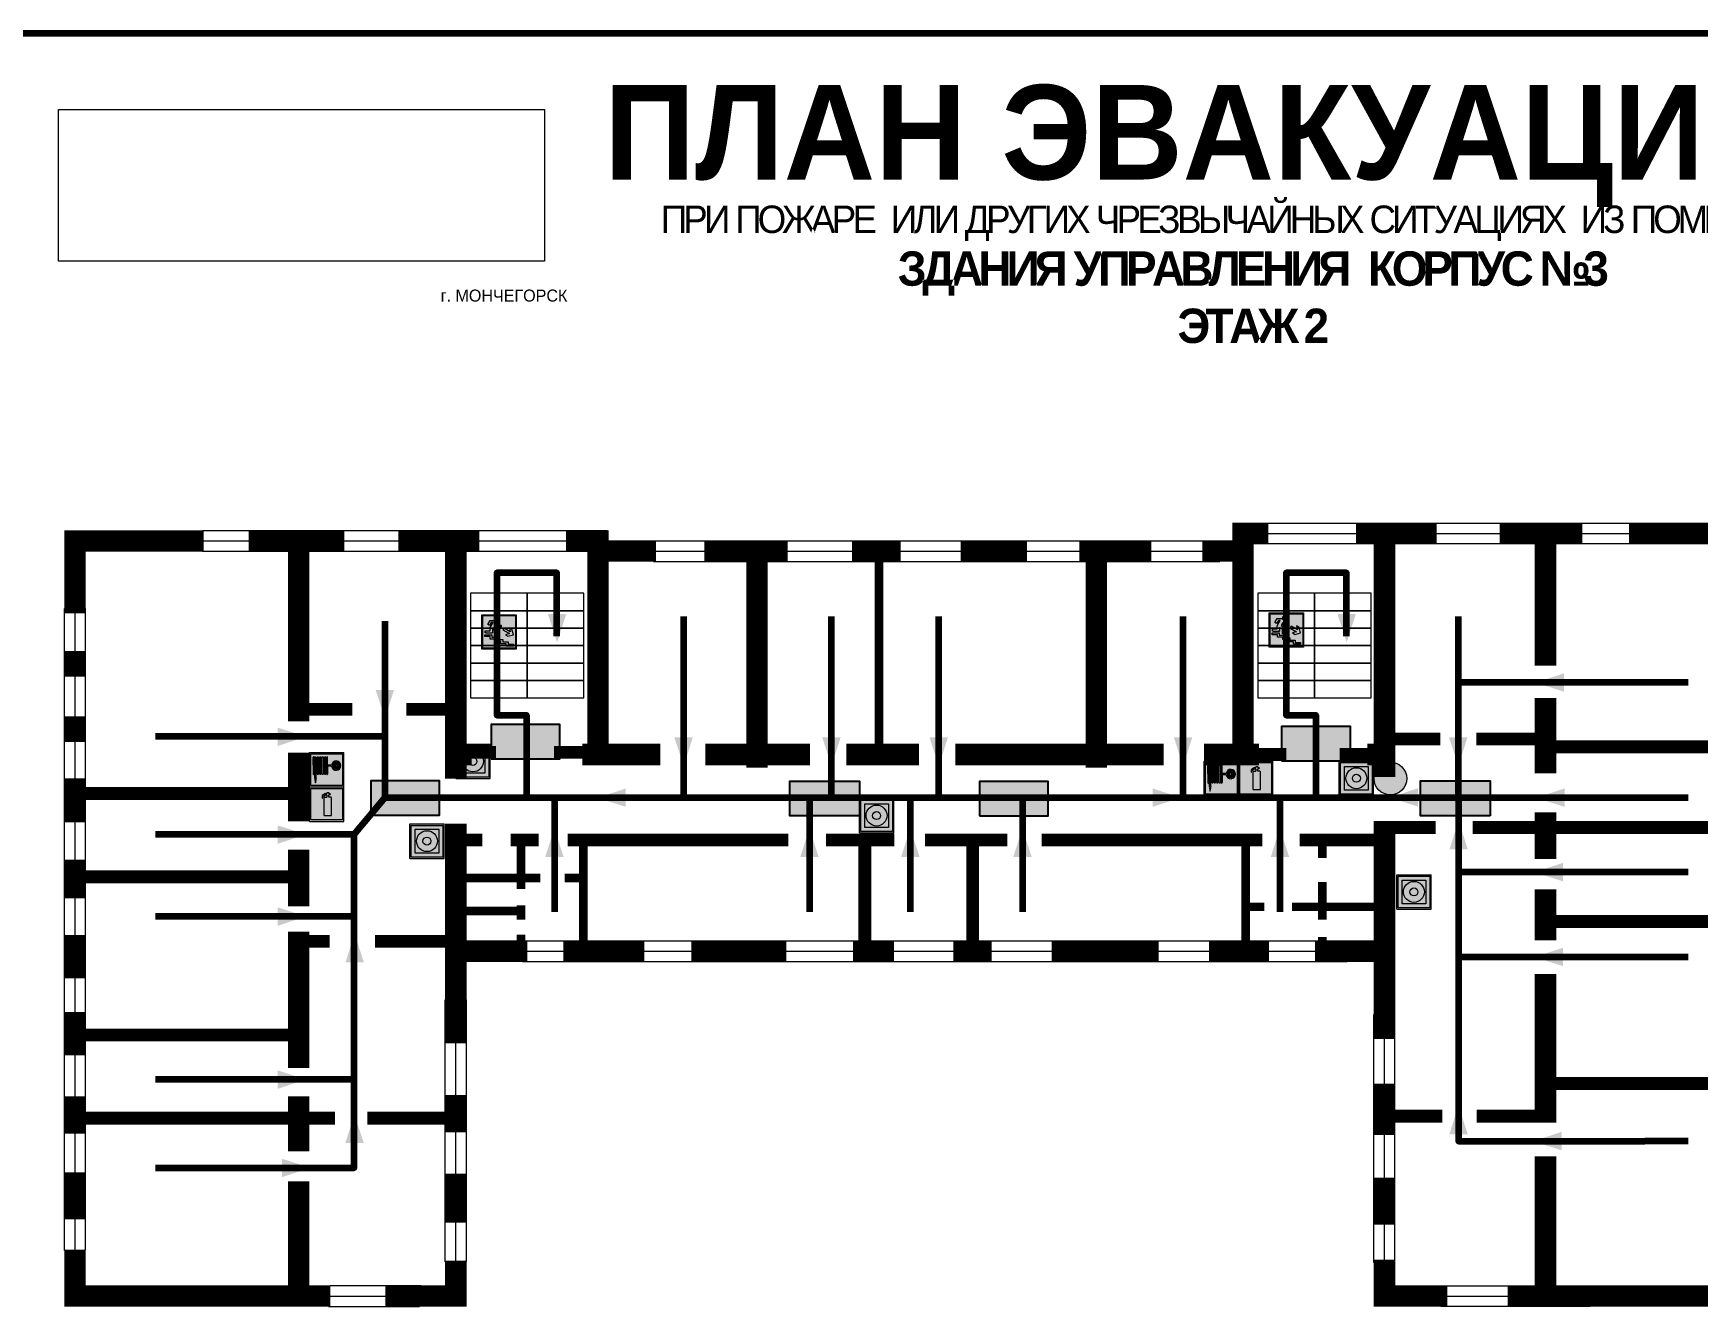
# Model space of a CAD drawing. Header units: millimetres. Extents: x 13810 to 67229, y 12374 to 21950.
# Drawn here: x 17912.3 to 18299.7, y 19186.2 to 19483.6 of the extents above; entities that cross this region are included whole.
import ezdxf

# ---------------------------------------------------------------- set-up
doc = ezdxf.new("R2010")
doc.units = ezdxf.units.MM
doc.layers.add('План_Штампы', color=7, linetype='Continuous')
doc.styles.add('обычный', font='arial.ttf')
picture_1 = doc.add_image_def('image1.jpg', size_in_pixel=(337, 105))

# ---------------------------------------------------------------- blocks, each defined once
blk = doc.blocks.new('A$C7B4425F7')
at = {"true_color": 0xffffff}
blk.add_hatch(color=7, dxfattribs=at).paths.add_polyline_path([(0, 0), (-16, 0), (-16, -8), (0, -8)])
h = blk.add_hatch(color=126)
h.paths.add_polyline_path([(-0.2, -0.2), (-15.8, -0.2), (-15.8, -7.8), (-0.2, -7.8)])
h.paths.add_polyline_path([(-11.76, -2.03), (-11.76, -3.66), (-11.17, -3.66, -0.568275), (-11.17, -6.18), (-12.58, -6.18), (-12.58, -2.03)], flags=16)
h.paths.add_polyline_path([(-13.33, -4.12, -0.495768), (-13.59, -6.18), (-15.03, -6.18), (-15.03, -2.03), (-13.59, -2.03, -0.487973)], flags=16)
h.paths.add_polyline_path([(-10.25, -2.03), (-9.48, -2.03), (-9.48, -6.18), (-10.25, -6.18)], flags=16)
h.paths.add_polyline_path([(-13.84, -3.69), (-14.24, -3.69), (-14.24, -3.03), (-13.9, -3.03, -0.692621)], flags=0)
h.paths.add_polyline_path([(-9.15, -2.03), (-8.4, -2.03), (-8.04, -3.07), (-7.68, -2.03), (-6.93, -2.03), (-7.64, -4.1), (-6.93, -6.18), (-7.68, -6.18), (-8.04, -5.14), (-8.4, -6.18), (-9.15, -6.18), (-8.44, -4.1)], flags=16)
h.paths.add_polyline_path([(-11.76, -4.46), (-11.42, -4.46, -0.692621), (-11.36, -5.12), (-11.76, -5.12)], flags=0)
h.paths.add_polyline_path([(-13.9, -5.2), (-14.24, -5.2), (-14.24, -4.55), (-13.84, -4.55, -0.708038)], flags=0)
edge = h.paths.add_edge_path(flags=16)
edge.add_ellipse((-5.51, -4.08), major_axis=(0, 2.05), ratio=0.586184, start_angle=0, end_angle=360)
edge = h.paths.add_edge_path(flags=0)
edge.add_ellipse((-5.51, -4.08), major_axis=(0, 1.14), ratio=0.454828, start_angle=0, end_angle=360)
h.paths.add_polyline_path([(-4.13, -4.96, 0.377264), (-3.48, -4.52, 0.0555), (-3.16, -2.03), (-1.66, -2.03), (-1.66, -4.96), (-0.96, -4.96), (-0.96, -7.01), (-1.75, -7.01), (-1.75, -6.18), (-3.3, -6.18), (-3.3, -7.02), (-4.13, -7.02)], flags=16)
h.paths.add_polyline_path([(-2.73, -2.91), (-2.28, -2.91), (-2.28, -4.96), (-3.05, -4.96, 0.079136)], flags=0)
at = {"color": 126}
blk.add_lwpolyline([(-16, -8), (0, -8), (0, 0), (-16, 0)], close=True, dxfattribs=at)
blk = doc.blocks.new('вниз')
at = {"lineweight": 0, "true_color": 0xffffff}
h = blk.add_hatch(color=7, dxfattribs=at)
h.dxf.hatch_style = 1
h.paths.add_polyline_path([(40994.51, -4472.22), (40986.51, -4472.22), (40986.51, -4480.22), (40994.51, -4480.22)])
h.paths.add_polyline_path([(40994.31, -4472.42), (40994.31, -4480.01), (40986.71, -4480.01), (40986.71, -4472.42)], flags=16)
h.paths.add_polyline_path([(40988.43, -4473.53), (40989.43, -4473.53), (40990.19, -4473.96), (40990.19, -4474.6), (40991, -4474.6), (40991, -4475.06), (40989.73, -4475.06), (40989.73, -4474.46), (40989.3, -4475.18), (40990.17, -4475.7), (40990.17, -4477.11), (40989.63, -4477.11), (40989.63, -4476.01), (40988.94, -4475.59), (40988.94, -4476.46), (40988.94, -4476.46), (40987.47, -4476.46), (40987.26, -4476.46), (40987.26, -4475.92), (40988.4, -4475.92), (40988.4, -4475.2), (40989.1, -4473.99), (40988.66, -4473.99), (40988.24, -4474.7), (40987.86, -4474.47), (40988.41, -4473.56)], flags=0)
h.paths.add_polyline_path([(40990.55, -4473.29, -1), (40989.69, -4473.29, -1)], flags=0)
h.paths.add_polyline_path([(40988.85, -4476.89), (40988.85, -4477.43), (40990.1, -4477.43), (40990.1, -4477.99), (40991.34, -4477.99), (40991.34, -4478.54), (40992.59, -4478.54), (40992.59, -4479.09), (40993.83, -4479.09), (40993.83, -4479.52), (40992.17, -4479.52), (40992.17, -4478.97), (40990.91, -4478.97), (40990.91, -4478.41), (40989.68, -4478.41), (40989.68, -4477.86), (40988.43, -4477.86), (40988.43, -4477.31), (40987.6, -4477.31), (40987.18, -4477.31), (40987.18, -4476.89)], flags=0)
h.paths.add_polyline_path([(40991.61, -4475.33), (40993.12, -4476.2), (40992.9, -4475.27), (40993.48, -4475.6), (40993.83, -4476.88), (40992.56, -4477.22), (40991.97, -4476.88), (40992.9, -4476.61), (40991.38, -4475.74), (40991.58, -4475.39)], flags=0)
h.paths.add_polyline_path([(40990.19, -4473.96), (40989.43, -4473.53), (40988.43, -4473.53), (40988.41, -4473.56), (40987.86, -4474.47), (40988.24, -4474.7), (40988.66, -4473.99), (40989.1, -4473.99), (40988.4, -4475.2), (40988.4, -4475.92), (40987.26, -4475.92), (40987.26, -4476.46), (40987.47, -4476.46), (40988.94, -4476.46), (40988.94, -4476.27), (40988.94, -4475.59), (40989.63, -4476.01), (40989.63, -4477.11), (40990.17, -4477.11), (40990.17, -4475.7), (40989.3, -4475.18), (40989.73, -4474.46), (40989.73, -4475.06), (40991, -4475.06), (40991, -4474.6), (40990.19, -4474.6)], flags=0)
h.paths.add_polyline_path([(40990.55, -4473.29, 1), (40989.69, -4473.29, 1)], flags=0)
h.paths.add_polyline_path([(40991.61, -4475.33), (40991.58, -4475.39), (40991.38, -4475.74), (40992.9, -4476.61), (40991.97, -4476.88), (40992.56, -4477.22), (40993.83, -4476.88), (40993.48, -4475.6), (40992.9, -4475.27), (40993.12, -4476.2)], flags=0)
h.paths.add_polyline_path([(40990.1, -4477.43), (40988.85, -4477.43), (40988.85, -4476.89), (40987.18, -4476.89), (40987.18, -4477.31), (40987.6, -4477.31), (40988.43, -4477.31), (40988.43, -4477.86), (40989.68, -4477.86), (40989.68, -4478.41), (40990.91, -4478.41), (40990.91, -4478.97), (40992.17, -4478.97), (40992.17, -4479.52), (40993.83, -4479.52), (40993.83, -4479.09), (40992.59, -4479.09), (40992.59, -4478.54), (40991.34, -4478.54), (40991.34, -4477.99), (40990.1, -4477.99)], flags=0)
at = {"lineweight": 0}
h = blk.add_hatch(color=126, dxfattribs=at)
h.dxf.hatch_style = 1
h.paths.add_polyline_path([(40994.31, -4472.42), (40986.71, -4472.42), (40986.71, -4480.01), (40994.31, -4480.01)])
h.paths.add_polyline_path([(40988.43, -4473.53), (40989.43, -4473.53), (40990.19, -4473.96), (40990.19, -4474.6), (40991, -4474.6), (40991, -4475.06), (40989.73, -4475.06), (40989.73, -4474.46), (40989.3, -4475.18), (40990.17, -4475.7), (40990.17, -4477.11), (40989.63, -4477.11), (40989.63, -4476.01), (40988.94, -4475.59), (40988.94, -4476.46), (40988.94, -4476.46), (40987.47, -4476.46), (40987.26, -4476.46), (40987.26, -4475.92), (40988.4, -4475.92), (40988.4, -4475.2), (40989.1, -4473.99), (40988.66, -4473.99), (40988.24, -4474.7), (40987.86, -4474.47), (40988.41, -4473.56)], flags=16)
h.paths.add_polyline_path([(40990.55, -4473.29, -1), (40989.69, -4473.29, -1)], flags=16)
h.paths.add_polyline_path([(40988.85, -4476.89), (40988.85, -4477.43), (40990.1, -4477.43), (40990.1, -4477.99), (40991.34, -4477.99), (40991.34, -4478.54), (40992.59, -4478.54), (40992.59, -4479.09), (40993.83, -4479.09), (40993.83, -4479.52), (40992.17, -4479.52), (40992.17, -4478.97), (40990.91, -4478.97), (40990.91, -4478.41), (40989.68, -4478.41), (40989.68, -4477.86), (40988.43, -4477.86), (40988.43, -4477.31), (40987.6, -4477.31), (40987.18, -4477.31), (40987.18, -4476.89)], flags=16)
h.paths.add_polyline_path([(40991.61, -4475.33), (40993.12, -4476.2), (40992.9, -4475.27), (40993.48, -4475.6), (40993.83, -4476.88), (40992.56, -4477.22), (40991.97, -4476.88), (40992.9, -4476.61), (40991.38, -4475.74), (40991.58, -4475.39)], flags=16)
at = {"lineweight": 0, "true_color": 0xffffff}
h = blk.add_hatch(color=7, dxfattribs=at)
h.dxf.hatch_style = 1
h.paths.add_polyline_path([(40989.73, -4474.46), (40989.73, -4475.06), (40991, -4475.06), (40991, -4474.6), (40990.19, -4474.6), (40990.19, -4473.96), (40989.43, -4473.53), (40988.43, -4473.53), (40988.41, -4473.56), (40987.86, -4474.47), (40988.24, -4474.7), (40988.66, -4473.99), (40989.1, -4473.99), (40988.4, -4475.2), (40988.4, -4475.92), (40987.26, -4475.92), (40987.26, -4476.46), (40987.47, -4476.46), (40988.94, -4476.46), (40988.94, -4475.59), (40989.63, -4476.01), (40989.63, -4477.11), (40990.17, -4477.11), (40990.17, -4475.7), (40989.3, -4475.18)])
h.paths.add_polyline_path([(40989.69, -4473.29, 1), (40990.55, -4473.29, 1)])
h.paths.add_polyline_path([(40991.61, -4475.33), (40991.58, -4475.39), (40991.38, -4475.74), (40992.9, -4476.61), (40991.97, -4476.88), (40992.56, -4477.22), (40993.83, -4476.88), (40993.48, -4475.6), (40992.9, -4475.27), (40993.12, -4476.2)])
h.paths.add_polyline_path([(40990.1, -4477.43), (40988.85, -4477.43), (40988.85, -4476.89), (40987.18, -4476.89), (40987.18, -4477.31), (40987.6, -4477.31), (40988.43, -4477.31), (40988.43, -4477.86), (40989.68, -4477.86), (40989.68, -4478.41), (40990.91, -4478.41), (40990.91, -4478.97), (40992.17, -4478.97), (40992.17, -4479.52), (40993.83, -4479.52), (40993.83, -4479.09), (40992.59, -4479.09), (40992.59, -4478.54), (40991.34, -4478.54), (40991.34, -4477.99), (40990.1, -4477.99)])
at = {"color": 126, "lineweight": 0}
for points in [[(40986.51, -4472.22), (40994.51, -4472.22), (40994.51, -4480.22), (40986.51, -4480.22)], [(40986.71, -4472.42), (40994.31, -4472.42), (40994.31, -4480.01), (40986.71, -4480.01)]]:
    blk.add_lwpolyline(points, close=True, dxfattribs=at)
for points in [[(40987.47, -4476.46), (40987.26, -4476.46), (40987.26, -4475.92), (40988.4, -4475.92), (40988.4, -4475.2), (40989.1, -4473.99), (40988.66, -4473.99), (40988.24, -4474.7), (40987.86, -4474.47), (40988.41, -4473.56), (40988.43, -4473.53), (40989.43, -4473.53), (40990.19, -4473.96), (40990.19, -4474.6), (40991, -4474.6), (40991, -4475.06), (40989.73, -4475.06), (40989.73, -4474.46), (40989.3, -4475.18), (40990.17, -4475.7), (40990.17, -4477.11), (40989.63, -4477.11), (40989.63, -4476.01), (40988.94, -4475.59), (40988.94, -4476.46)], [(40987.6, -4477.31), (40987.18, -4477.31), (40987.18, -4476.89), (40988.85, -4476.89), (40988.85, -4477.43), (40990.1, -4477.43), (40990.1, -4477.99), (40991.34, -4477.99), (40991.34, -4478.54), (40992.59, -4478.54), (40992.59, -4479.09), (40993.83, -4479.09), (40993.83, -4479.52), (40992.17, -4479.52), (40992.17, -4478.97), (40990.91, -4478.97), (40990.91, -4478.41), (40989.68, -4478.41), (40989.68, -4477.86), (40988.43, -4477.86), (40988.43, -4477.31), (40987.6, -4477.31)], [(40987.47, -4476.46), (40988.94, -4476.46), (40988.94, -4476.27)], [(40991.58, -4475.39), (40991.38, -4475.74), (40992.9, -4476.61), (40991.97, -4476.88), (40992.56, -4477.22), (40993.83, -4476.88), (40993.48, -4475.6), (40992.9, -4475.27), (40993.12, -4476.2), (40991.61, -4475.33), (40991.58, -4475.39)]]:
    blk.add_lwpolyline(points, dxfattribs=at)
blk.add_circle((40990.12, -4473.29), 0.432, dxfattribs=at)
blk = doc.blocks.new('A$C32E8229D')
at = {"true_color": 0xffffff}
blk.add_hatch(color=7, dxfattribs=at).paths.add_polyline_path([(0, 0), (0, -8), (16, -8), (16, 0)])
h = blk.add_hatch(color=126)
h.paths.add_polyline_path([(0.2, -0.2), (15.8, -0.2), (15.8, -7.8), (0.2, -7.8)])
h.paths.add_polyline_path([(13.49, -2.05), (12.08, -2.05), (11.37, -2.63, 0.162397), (11.29, -2.84), (11.29, -3.63), (10.35, -3.63), (10.35, -4.05), (11.68, -4.05), (11.68, -3.48), (12.26, -4.28), (11.29, -5.1), (11.29, -6.78), (11.85, -6.78), (11.85, -5.44), (12.8, -4.64), (12.8, -5.94), (14.46, -5.94), (14.46, -5.39), (13.45, -5.39), (13.45, -3.97), (12.46, -2.59), (13.15, -2.59), (13.69, -3.34), (14.18, -3)], flags=16)
h.paths.add_polyline_path([(10.74, -1.82, 1), (11.8, -1.82, 1)], flags=16)
h.paths.add_polyline_path([(9.39, -3.59), (5.99, -3.59), (6.56, -3.03), (5.91, -3.03), (5.1, -3.83), (5.91, -4.64), (6.56, -4.64), (5.99, -4.09), (9.39, -4.09)], flags=16)
h.paths.add_polyline_path([(4.29, -1.08), (1.72, -1.08), (1.72, -6.6), (4.29, -6.6)], flags=16)
at = {"color": 126}
blk.add_lwpolyline([(16, -8), (0, -8), (0, 0), (16, 0)], close=True, dxfattribs=at)
blk = doc.blocks.new('A$C3AD82952')
at = {"true_color": 0xf5f5ff}
h = blk.add_hatch(color=7, dxfattribs=at)
h.dxf.hatch_style = 1
h.paths.add_polyline_path([(8.21, 8.73, 0.414214), (7.89, 9.05), (7.22, 9.05), (7.22, 9.92), (7.59, 9.92, 1), (7.57, 10.36), (7.22, 10.36), (7.22, 10.6), (6.43, 10.6), (6.43, 10.36), (6.01, 10.36), (4.74, 9.59), (4.74, 8.69), (4.98, 8.73), (4.98, 9.26), (6.12, 9.91), (6.43, 9.91), (6.43, 9.05), (5.76, 9.05, 0.414214), (5.44, 8.73), (5.44, 2.2), (8.21, 2.2)], flags=0)
h.paths.add_polyline_path([(12.8, 12.8), (0, 12.8), (0, 0), (12.8, 0)])
h.paths.add_polyline_path([(0.51, 12.29), (12.29, 12.29), (12.29, 0.51), (0.51, 0.51)], flags=16)
h.paths.add_polyline_path([(4.74, 9.59), (6.01, 10.36), (6.43, 10.36), (6.43, 10.6), (7.22, 10.6), (7.22, 10.36), (7.59, 10.36, -0.94586), (7.59, 9.92), (7.22, 9.92), (7.22, 9.05), (7.89, 9.05, -0.414214), (8.21, 8.73), (8.21, 2.2), (5.44, 2.2), (5.44, 8.73, -0.414214), (5.76, 9.05), (6.43, 9.05), (6.43, 9.91), (6.12, 9.91), (4.98, 9.26), (4.98, 8.73), (4.74, 8.69)], flags=0)
h = blk.add_hatch(color=242)
h.dxf.hatch_style = 1
h.paths.add_polyline_path([(12.29, 12.29), (0.51, 12.29), (0.51, 0.51), (12.29, 0.51)])
h.paths.add_polyline_path([(4.74, 8.69), (4.74, 9.59), (6.01, 10.36), (6.43, 10.36), (6.43, 10.6), (7.22, 10.6), (7.22, 10.36), (7.59, 10.36, -0.94586), (7.59, 9.92), (7.22, 9.92), (7.22, 9.05), (7.89, 9.05, -0.414214), (8.21, 8.73), (8.21, 2.2), (5.44, 2.2), (5.44, 8.73, -0.414214), (5.76, 9.05), (6.43, 9.05), (6.43, 9.91), (6.12, 9.91), (4.98, 9.26), (4.98, 8.73)], flags=16)
h = blk.add_hatch(color=7, dxfattribs=at)
h.dxf.hatch_style = 1
h.paths.add_polyline_path([(8.21, 8.73, 0.414214), (7.89, 9.05), (7.22, 9.05), (7.22, 9.92), (7.59, 9.92, 1), (7.57, 10.36), (7.22, 10.36), (7.22, 10.6), (6.43, 10.6), (6.43, 10.36), (6.01, 10.36), (4.74, 9.59), (4.74, 8.69), (4.98, 8.73), (4.98, 9.26), (6.12, 9.91), (6.43, 9.91), (6.43, 9.05), (5.76, 9.05, 0.414214), (5.44, 8.73), (5.44, 2.2), (8.21, 2.2)])
at = {"color": 242, "lineweight": 5}
for p, q in [((0, 0), (0, 12.8)), ((0, 12.8), (12.8, 12.8)), ((12.8, 0), (12.8, 12.8)), ((6.01, 10.36), (4.74, 9.59)), ((4.74, 9.59), (4.74, 8.69)), ((4.74, 8.69), (4.98, 8.73)), ((4.98, 9.26), (6.12, 9.91)), ((4.98, 8.73), (4.98, 9.26)), ((5.44, 2.2), (5.44, 8.73)), ((5.76, 9.05), (6.43, 9.05)), ((6.01, 10.36), (6.43, 10.36)), ((6.12, 9.91), (6.43, 9.91)), ((7.22, 10.6), (6.43, 10.6)), ((6.43, 10.6), (6.43, 10.36)), ((6.43, 9.91), (6.43, 9.05)), ((7.22, 10.36), (7.22, 10.6)), ((7.59, 10.36), (7.22, 10.36)), ((7.22, 9.05), (7.22, 9.92)), ((7.59, 9.92), (7.22, 9.92)), ((7.89, 9.05), (7.22, 9.05)), ((8.21, 2.2), (8.21, 8.73)), ((0, 0), (12.8, 0)), ((5.44, 2.2), (8.21, 2.2))]:
    blk.add_line(p, q, dxfattribs=at)
blk.add_lwpolyline([(0.51, 12.29), (12.29, 12.29), (12.29, 0.51), (0.51, 0.51)], close=True, dxfattribs=at)
for centre, radius, start, end in [((5.76, 8.73), 0.32, 90, 180), ((7.58, 10.14), 0.223, 273.18746, 86.81254), ((7.89, 8.73), 0.32, 0, 90)]:
    blk.add_arc(centre, radius, start, end, dxfattribs=at)
blk = doc.blocks.new('A$C37112FD5')
at = {"true_color": 0xf5f5ff}
h = blk.add_hatch(color=7, dxfattribs=at)
h.dxf.hatch_style = 1
h.paths.add_polyline_path([(12.8, -7.4), (0, -7.4), (0, -20.2), (12.8, -20.2)])
h.paths.add_polyline_path([(12.29, -7.91), (12.29, -19.69), (0.51, -19.69), (0.51, -7.91)], flags=16)
h.paths.add_polyline_path([(4.98, -9.04, -0.42597), (5.17, -9.22), (5.17, -12.25), (5.17, -15.29, -0.432244), (4.98, -15.47), (4.83, -15.47, -0.42597), (4.64, -15.29), (4.64, -12.25), (4.64, -9.22, -0.432244), (4.83, -9.04)], flags=0)
h.paths.add_polyline_path([(4.28, -9.22), (4.28, -12.25), (4.28, -15.29, -0.432244), (4.09, -15.47), (3.94, -15.47, -0.42597), (3.75, -15.29), (3.75, -12.25), (3.75, -9.22, -0.432244), (3.94, -9.04), (4.09, -9.04, -0.42597)], flags=0)
h.paths.add_polyline_path([(5.72, -9.04), (5.87, -9.04, -0.42597), (6.06, -9.22), (6.06, -12.25), (6.06, -15.29, -0.432244), (5.87, -15.47), (5.72, -15.47, -0.42597), (5.53, -15.29), (5.53, -12.25), (5.53, -9.22, -0.432244)], flags=0)
h.paths.add_polyline_path([(6.42, -8.9), (6.5, -8.9, -0.42597), (6.69, -9.08), (6.69, -12.03), (8.21, -12.03, -15.824349), (8.21, -12.47), (6.69, -12.47), (6.69, -15.42, -0.432244), (6.5, -15.6), (6.42, -15.6)], flags=0)
h.paths.add_polyline_path([(3.39, -9.22), (3.39, -12.25), (3.39, -15.29, -0.432244), (3.2, -15.47), (3.05, -15.47, -0.42597), (2.85, -15.29), (2.85, -12.25), (2.85, -9.22, -0.432244), (3.05, -9.04), (3.2, -9.04, -0.42597)], flags=0)
h.paths.add_polyline_path([(2.5, -9.22), (2.5, -16.71), (1.96, -16.71), (1.96, -9.22, -0.432244), (2.15, -9.04), (2.31, -9.04, -0.42597)], flags=0)
h.paths.add_polyline_path([(1.61, -8.9), (1.61, -15.6), (1.57, -15.6, -0.42597), (1.37, -15.42), (1.37, -12.03), (1.37, -9.09, -0.432244), (1.57, -8.9)], flags=0)
h.paths.add_polyline_path([(9.76, -10.81), (9.76, -12.03), (8.49, -12.03, -0.336371)], flags=0)
h.paths.add_polyline_path([(8.49, -12.47), (9.76, -12.47), (9.76, -13.7, -0.336371)], flags=0)
h.paths.add_polyline_path([(10.11, -10.81, -0.336371), (11.38, -12.03), (10.11, -12.03)], flags=0)
h.paths.add_polyline_path([(10.11, -12.47), (11.38, -12.47, -0.336371), (10.11, -13.7)], flags=0)
h.paths.add_polyline_path([(2.5, -16.84), (2.5, -17.05), (1.97, -17.05), (1.97, -16.84)], flags=0)
h.paths.add_polyline_path([(2.5, -17.24, -0.033778), (2.24, -18.6, -0.033778), (1.97, -17.24)], flags=0)
h = blk.add_hatch(color=242)
h.dxf.hatch_style = 1
h.paths.add_polyline_path([(12.29, -7.91), (0.51, -7.91), (0.51, -19.69), (12.29, -19.69)])
h.paths.add_polyline_path([(6.42, -15.6), (6.42, -8.9), (6.5, -8.9, -0.42597), (6.69, -9.08), (6.69, -12.03), (8.21, -12.03, -15.824349), (8.21, -12.47), (6.69, -12.47), (6.69, -15.42, -0.432244), (6.5, -15.6)], flags=16)
h.paths.add_polyline_path([(5.87, -15.47), (5.72, -15.47, -0.42597), (5.53, -15.29), (5.53, -12.25), (5.53, -9.22, -0.432244), (5.72, -9.04), (5.87, -9.04, -0.42597), (6.06, -9.22), (6.06, -12.25), (6.06, -15.29, -0.432244)], flags=16)
h.paths.add_polyline_path([(4.98, -15.47), (4.83, -15.47, -0.42597), (4.64, -15.29), (4.64, -12.25), (4.64, -9.22, -0.432244), (4.83, -9.04), (4.98, -9.04, -0.42597), (5.17, -9.22), (5.17, -12.25), (5.17, -15.29, -0.432244)], flags=16)
h.paths.add_polyline_path([(4.09, -15.47), (3.94, -15.47, -0.42597), (3.75, -15.29), (3.75, -12.25), (3.75, -9.22, -0.432244), (3.94, -9.04), (4.09, -9.04, -0.42597), (4.28, -9.22), (4.28, -12.25), (4.28, -15.29, -0.432244)], flags=16)
h.paths.add_polyline_path([(3.2, -15.47), (3.05, -15.47, -0.42597), (2.85, -15.29), (2.85, -12.25), (2.85, -9.22, -0.432244), (3.05, -9.04), (3.2, -9.04, -0.42597), (3.39, -9.22), (3.39, -12.25), (3.39, -15.29, -0.432244)], flags=16)
h.paths.add_polyline_path([(2.5, -17.05), (1.97, -17.05), (1.97, -16.84), (2.5, -16.84)], flags=16)
h.paths.add_polyline_path([(2.5, -17.24, -0.033778), (2.24, -18.6, -0.033778), (1.97, -17.24)], flags=16)
h.paths.add_polyline_path([(2.5, -16.71), (1.96, -16.71), (1.96, -9.22, -0.432244), (2.15, -9.04), (2.31, -9.04, -0.42597), (2.5, -9.22)], flags=16)
h.paths.add_polyline_path([(1.61, -15.6), (1.57, -15.6, -0.42597), (1.37, -15.42), (1.37, -12.03), (1.37, -9.09, -0.432244), (1.57, -8.9), (1.61, -8.9)], flags=16)
h.paths.add_polyline_path([(8.49, -12.47), (9.76, -12.47), (9.76, -13.7, -0.336371)], flags=0)
h.paths.add_polyline_path([(10.11, -13.7), (10.11, -12.47), (11.38, -12.47, -0.336371)], flags=0)
h.paths.add_polyline_path([(8.49, -12.03, -0.336371), (9.76, -10.81), (9.76, -12.03)], flags=0)
h.paths.add_polyline_path([(10.11, -12.03), (10.11, -10.81, -0.336371), (11.38, -12.03)], flags=0)
h = blk.add_hatch(color=7, dxfattribs=at)
h.dxf.hatch_style = 1
h.paths.add_polyline_path([(1.61, -8.9), (1.57, -8.9, 0.432244), (1.37, -9.09), (1.37, -12.03), (1.37, -15.42, 0.42597), (1.57, -15.6), (1.61, -15.6)])
h.paths.add_polyline_path([(2.5, -9.22, 0.42597), (2.31, -9.04), (2.15, -9.04, 0.432244), (1.96, -9.22), (1.96, -16.71), (2.5, -16.71)])
h.paths.add_polyline_path([(2.5, -16.84), (1.97, -16.84), (1.97, -17.05), (2.5, -17.05)])
h.paths.add_polyline_path([(2.5, -17.24), (1.97, -17.24, 0.033778), (2.24, -18.6, 0.033778)])
h.paths.add_polyline_path([(3.39, -12.25), (3.39, -9.22, 0.42597), (3.2, -9.04), (3.05, -9.04, 0.432244), (2.85, -9.22), (2.85, -12.25), (2.85, -15.29, 0.42597), (3.05, -15.47), (3.2, -15.47, 0.432244), (3.39, -15.29)])
h.paths.add_polyline_path([(4.28, -12.25), (4.28, -9.22, 0.42597), (4.09, -9.04), (3.94, -9.04, 0.432244), (3.75, -9.22), (3.75, -12.25), (3.75, -15.29, 0.42597), (3.94, -15.47), (4.09, -15.47, 0.432244), (4.28, -15.29)])
h.paths.add_polyline_path([(5.17, -12.25), (5.17, -9.22, 0.42597), (4.98, -9.04), (4.83, -9.04, 0.432244), (4.64, -9.22), (4.64, -12.25), (4.64, -15.29, 0.42597), (4.83, -15.47), (4.98, -15.47, 0.432244), (5.17, -15.29)])
h.paths.add_polyline_path([(6.06, -12.25), (6.06, -9.22, 0.42597), (5.87, -9.04), (5.72, -9.04, 0.432244), (5.53, -9.22), (5.53, -12.25), (5.53, -15.29, 0.42597), (5.72, -15.47), (5.87, -15.47, 0.432244), (6.06, -15.29)])
h.paths.add_polyline_path([(6.69, -12.47), (8.21, -12.47, 15.824349), (8.21, -12.03), (6.69, -12.03), (6.69, -9.08, 0.42597), (6.5, -8.9), (6.42, -8.9), (6.42, -15.6), (6.5, -15.6, 0.432244), (6.69, -15.42)])
h.paths.add_polyline_path([(8.49, -12.47), (9.76, -12.47), (9.76, -13.7, -0.336371)], flags=16)
h.paths.add_polyline_path([(8.49, -12.03, -0.336371), (9.76, -10.81), (9.76, -12.03)], flags=16)
h.paths.add_polyline_path([(10.11, -12.47), (11.38, -12.47, -0.336371), (10.11, -13.7)], flags=16)
h.paths.add_polyline_path([(10.11, -12.03), (10.11, -10.81, -0.336371), (11.38, -12.03)], flags=16)
h = blk.add_hatch(color=242)
h.dxf.hatch_style = 1
h.paths.add_polyline_path([(9.76, -10.81, 0.336371), (8.49, -12.03), (9.76, -12.03)])
h.paths.add_polyline_path([(10.11, -10.81), (10.11, -12.03), (11.38, -12.03, 0.336371)])
h.paths.add_polyline_path([(11.38, -12.47), (10.11, -12.47), (10.11, -13.7, 0.336371)])
h.paths.add_polyline_path([(9.76, -12.47), (8.49, -12.47, 0.336371), (9.76, -13.7)])
at = {"color": 242, "lineweight": 5}
for p, q in [((0, -20.2), (0, -7.4)), ((0, -7.4), (12.8, -7.4)), ((1.37, -12.03), (1.37, -9.08)), ((1.37, -12.03), (1.37, -15.42)), ((1.57, -8.9), (1.61, -8.9)), ((1.61, -8.9), (1.61, -15.6)), ((1.96, -16.71), (1.96, -9.22)), ((2.15, -9.04), (2.31, -9.04)), ((2.5, -16.71), (2.5, -9.22)), ((2.85, -12.25), (2.85, -9.22)), ((2.85, -12.25), (2.85, -15.29)), ((3.05, -9.04), (3.2, -9.04)), ((3.39, -12.25), (3.39, -9.22)), ((3.39, -12.25), (3.39, -15.29)), ((3.75, -12.25), (3.75, -9.22)), ((3.75, -12.25), (3.75, -15.29)), ((3.94, -9.04), (4.09, -9.04)), ((4.28, -12.25), (4.28, -9.22)), ((4.28, -12.25), (4.28, -15.29)), ((4.64, -12.25), (4.64, -9.22)), ((4.64, -12.25), (4.64, -15.29)), ((4.83, -9.04), (4.98, -9.04)), ((5.17, -12.25), (5.17, -9.22)), ((5.17, -12.25), (5.17, -15.29)), ((5.53, -12.25), (5.53, -9.22)), ((5.53, -12.25), (5.53, -15.29)), ((5.72, -9.04), (5.87, -9.04)), ((6.06, -12.25), (6.06, -9.22)), ((6.06, -12.25), (6.06, -15.29)), ((6.42, -8.9), (6.42, -15.6)), ((6.5, -8.9), (6.42, -8.9)), ((6.69, -12.03), (6.69, -9.08)), ((8.21, -12.03), (6.69, -12.03)), ((9.76, -12.03), (8.49, -12.03)), ((9.76, -10.81), (9.76, -12.03)), ((10.11, -10.81), (10.11, -12.03)), ((11.38, -12.03), (10.11, -12.03)), ((12.8, -20.2), (12.8, -7.4)), ((1.57, -15.6), (1.61, -15.6)), ((1.96, -16.71), (2.5, -16.71)), ((1.97, -16.84), (2.5, -16.84)), ((1.97, -17.05), (1.97, -16.84)), ((2.5, -17.05), (1.97, -17.05)), ((1.97, -17.24), (2.5, -17.24)), ((2.5, -16.84), (2.5, -17.05)), ((3.05, -15.47), (3.2, -15.47)), ((3.94, -15.47), (4.09, -15.47)), ((4.83, -15.47), (4.98, -15.47)), ((5.72, -15.47), (5.87, -15.47)), ((6.42, -15.6), (6.5, -15.6)), ((8.21, -12.47), (6.69, -12.47)), ((6.69, -12.47), (6.69, -15.42)), ((9.76, -12.47), (8.49, -12.47)), ((9.76, -12.47), (9.76, -13.7)), ((11.38, -12.47), (10.11, -12.47)), ((10.11, -12.47), (10.11, -13.7)), ((0, -20.2), (12.8, -20.2))]:
    blk.add_line(p, q, dxfattribs=at)
blk.add_lwpolyline([(0.51, -7.91), (12.29, -7.91), (12.29, -19.69), (0.51, -19.69)], close=True, dxfattribs=at)
for centre, radius, start, end in [((1.56, -9.09), 0.182, 87.10267, 180.60715), ((2.15, -9.22), 0.182, 87.10267, 180.60715), ((2.32, -9.22), 0.182, 359.39285, 92.89733), ((3.04, -9.22), 0.182, 87.10267, 180.60715), ((3.21, -9.22), 0.182, 359.39285, 92.89733), ((3.93, -9.22), 0.182, 87.10267, 180.60715), ((4.1, -9.22), 0.182, 359.39285, 92.89733), ((4.82, -9.22), 0.182, 87.10267, 180.60715), ((4.99, -9.22), 0.182, 359.39285, 92.89733), ((5.71, -9.22), 0.182, 87.10267, 180.60715), ((5.88, -9.22), 0.182, 359.39285, 92.89733), ((6.51, -9.09), 0.182, 359.39285, 92.89733), ((9.93, -12.25), 1.74, 187.23185, 172.76815), ((9.93, -12.25), 1.46, 96.99266, 171.35851), ((9.93, -12.25), 1.46, 8.64149, 83.00734), ((1.56, -15.42), 0.182, 179.39285, 272.89733), ((12.17, -15.98), 10.27, 187.04098, 194.7793), ((-7.7, -15.98), 10.27, 345.2207, 352.95902), ((3.04, -15.29), 0.182, 179.39285, 272.89733), ((3.21, -15.29), 0.182, 267.10267, 0.60715), ((3.93, -15.29), 0.182, 179.39285, 272.89733), ((4.1, -15.29), 0.182, 267.10267, 0.60715), ((4.82, -15.29), 0.182, 179.39285, 272.89733), ((4.99, -15.29), 0.182, 267.10267, 0.60715), ((5.71, -15.29), 0.182, 179.39285, 272.89733), ((5.88, -15.29), 0.182, 267.10267, 0.60715), ((6.51, -15.42), 0.182, 267.10267, 0.60715), ((9.93, -12.25), 1.46, 188.64149, 263.00734), ((9.93, -12.25), 1.46, 276.99266, 351.35851)]:
    blk.add_arc(centre, radius, start, end, dxfattribs=at)
blk = doc.blocks.new('A$C54414219')
at = {"true_color": 0xffffff}
h = blk.add_hatch(color=7, dxfattribs=at)
h.paths.add_polyline_path([(2.39, -9.45), (2.39, -18.3), (11.23, -18.3), (11.23, -9.45)], flags=0)
h.paths.add_polyline_path([(10.71, -13.87, -1), (2.92, -13.87, -1)], flags=0)
h.paths.add_polyline_path([(8.3, -13.87, -1), (5.33, -13.87, -1)], flags=0)
h.paths.add_polyline_path([(0.41, -7.47), (0.41, -20.27), (13.21, -20.27), (13.21, -7.47)])
h.paths.add_polyline_path([(0.92, -19.77), (12.71, -19.77), (12.71, -7.98), (0.92, -7.98)], flags=16)
h.paths.add_polyline_path([(11.23, -9.45), (11.23, -18.3), (2.39, -18.3), (2.39, -9.45)], flags=0)
at = {"lineweight": 5}
h = blk.add_hatch(color=242, dxfattribs=at)
h.paths.add_polyline_path([(12.71, -7.98), (0.92, -7.98), (0.92, -19.77), (12.71, -19.77)])
h.paths.add_polyline_path([(11.23, -18.3), (2.39, -18.3), (2.39, -9.45), (11.23, -9.45)], flags=16)
h.paths.add_polyline_path([(10.71, -13.87, -1), (2.92, -13.87, -1)], flags=0)
h.paths.add_polyline_path([(8.3, -13.87, -1), (5.33, -13.87, -1)], flags=0)
at = {"true_color": 0xffffff}
h = blk.add_hatch(color=7, dxfattribs=at)
h.paths.add_polyline_path([(2.39, -9.45), (2.39, -18.3), (11.23, -18.3), (11.23, -9.45)])
h.paths.add_polyline_path([(10.71, -13.87, -1), (2.92, -13.87, -1)], flags=16)
h.paths.add_polyline_path([(8.3, -13.87, -1), (5.33, -13.87, -1)], flags=0)
at = {"lineweight": 5}
h = blk.add_hatch(color=242, dxfattribs=at)
h.paths.add_polyline_path([(2.92, -13.87, 1), (10.71, -13.87, 1)])
h.paths.add_polyline_path([(8.3, -13.87, -1), (5.33, -13.87, -1)], flags=16)
at = {"color": 242, "lineweight": 5}
for p, q in [((0.41, -20.27), (0.41, -7.47)), ((0.41, -7.47), (13.21, -7.47)), ((0.41, -7.47), (13.21, -7.47)), ((13.21, -20.27), (13.21, -7.47)), ((0.41, -20.27), (13.21, -20.27))]:
    blk.add_line(p, q, dxfattribs=at)
for points in [[(0.92, -7.98), (12.71, -7.98), (12.71, -19.77), (0.92, -19.77)], [(2.39, -9.45), (11.23, -9.45), (11.23, -18.3), (2.39, -18.3)]]:
    blk.add_lwpolyline(points, close=True, dxfattribs=at)
for radius in [3.89, 1.49]:
    blk.add_circle((6.81, -13.87), radius, dxfattribs=at)
blk = doc.blocks.new('A$C7B8C2D5B')
at = {"lineweight": 0}
h = blk.add_hatch(color=5, dxfattribs=at)
h.dxf.hatch_style = 1
h.paths.add_polyline_path([(1.4, -3.02, 1), (-2.11, -3.02, 1)])
at = {"color": 5, "lineweight": 0}
blk.add_circle((-0.36, -3.02), 1.75, dxfattribs=at)

msp = doc.modelspace()

# ---------------------------------------------------------------- linework, layer by layer
at = {"color": 2, "lineweight": 100}
msp.add_lwpolyline([(17896.73, 19483.6), (18496.73, 19483.6), (18496.73, 19088.6), (17896.73, 19088.6)], close=True, dxfattribs=at)
at = {"lineweight": 0}
for points, const_width in [([(18184.44, 19363.07), (18193.88, 19363.07), (18193.88, 19367.16), (18199.79, 19367.16)], 5), ([(18220.17, 19367.16), (18238.94, 19367.16)], 5), ([(18226.81, 19367.16), (18226.81, 19310.44)], 5), ([(18253.66, 19367.16), (18272.9, 19367.16)], 5), ([(18264.29, 19367.16), (18264.29, 19336.39)], 5), ([(18283.74, 19367.16), (18313.84, 19367.16), (18313.84, 19353.59)], 5), ([(17922.06, 19348.57), (17922.06, 19365.42), (17951.99, 19365.42)], 5), ([(17962.47, 19365.42), (17984.71, 19365.42)], 5), ([(17974.12, 19323.41), (17974.12, 19365.42)], 5), ([(17997.29, 19365.42), (18016.15, 19365.42)], 5), ([(18010.67, 19365.42), (18010.67, 19310.09)], 5), ([(18036.3, 19365.42), (18043.77, 19365.42), (18043.77, 19363.07), (18057.25, 19363.07)], 5), ([(18043.77, 19363.07), (18043.77, 19315.72)], 5), ([(18068.54, 19363.07), (18087.89, 19363.07)], 5), ([(18080.79, 19312.64), (18080.79, 19363.07)], 5), ([(18102.87, 19363.07), (18114.22, 19363.07)], 5), ([(18128.16, 19363.07), (18143.65, 19363.07)], 5), ([(18155.78, 19363.07), (18172.56, 19363.07)], 5), ([(18159.76, 19312.64), (18159.76, 19363.07)], 5), ([(18193.88, 19363.07), (18193.88, 19315.72)], 5), ([(18109.17, 19362.02), (18109.17, 19316.47)], 2), ([(17922.06, 19333.84), (17922.06, 19339.79)], 5), ([(18264.29, 19328.83), (18264.29, 19311.35)], 5), ([(17922.06, 19318.6), (17922.06, 19324.57)], 5), ([(17974.07, 19326.23), (17986.63, 19326.23)], 3), ([(17999.19, 19326.23), (18009.45, 19326.23)], 3), ([(17974.12, 19300.17), (17974.12, 19316.12)], 5), ([(18227.54, 19319.31), (18239.78, 19319.31)], 3), ([(18248.21, 19319.31), (18262.75, 19319.31)], 3), ([(18264.04, 19317.51), (18312.99, 19317.51)], 3), ([(18010.67, 19315.72), (18014.4, 19315.72)], 5), ([(18011.87, 19316.21), (18020.06, 19316.21)], 3), ([(18033.54, 19316.21), (18042.88, 19316.21)], 3), ([(18040.11, 19315.72), (18058.32, 19315.72)], 5), ([(18068.74, 19315.72), (18093.14, 19315.72)], 5), ([(18101.6, 19315.72), (18118.51, 19315.72)], 5), ([(18126.97, 19315.72), (18175.44, 19315.72)], 5), ([(18184.82, 19315.72), (18197.58, 19315.72)], 5), ([(18197.58, 19315.72), (18204.01, 19315.72)], 3), ([(18216.4, 19315.72), (18225.34, 19315.72)], 3), ([(18222.85, 19315.72), (18226.81, 19315.72)], 5), ([(17922.06, 19299.9), (17922.06, 19310.12)], 5), ([(17923.48, 19306.62), (17973.91, 19306.62)], 3), ([(18264.29, 19302.24), (18264.29, 19291.38)], 5), ([(18010.67, 19269.92), (18010.67, 19299.61)], 5), ([(18210.62, 19269.92), (18226.81, 19269.92), (18226.81, 19269.33), (18226.81, 19299.47)], 5), ([(18224.31, 19298.73), (18238.75, 19298.73)], 3), ([(18247.38, 19298.73), (18312.51, 19298.73)], 3), ([(17974.12, 19280.37), (17974.12, 19293.57)], 5), ([(18011.79, 19295.8), (18016.82, 19295.8)], 3), ([(18023.48, 19295.8), (18029.96, 19295.8)], 3), ([(18030.36, 19286.98), (18025.83, 19286.98), (18025.83, 19295.8), (18023.48, 19295.8)], 2), ([(18040.39, 19295.8), (18040.39, 19269.46), (18040.39, 19286.98), (18036.04, 19286.98)], 2), ([(18036.71, 19295.8), (18088.11, 19295.8)], 3), ([(18096.81, 19295.8), (18112.71, 19295.8)], 3), ([(18105.9, 19295.8), (18105.9, 19270.5)], 3), ([(18119.9, 19295.8), (18139.05, 19295.8)], 3), ([(18130.97, 19296.35), (18130.97, 19271.05)], 3), ([(18147.06, 19295.8), (18198.39, 19295.8)], 3), ([(18194.54, 19295.8), (18194.54, 19270.57), (18194.54, 19280.24), (18198.84, 19280.24)], 2), ([(18207.11, 19295.8), (18226.42, 19295.8)], 3), ([(18212.35, 19295.8), (18212.35, 19291.64)], 2), ([(17922.06, 19282.22), (17922.06, 19291.26)], 5), ([(17924.17, 19287.22), (17973.45, 19287.22)], 3), ([(18025.83, 19286.98), (18010.63, 19286.98)], 2), ([(18025.83, 19286.98), (18025.83, 19284.36)], 2), ([(18212.35, 19277.26), (18212.35, 19286.01)], 2), ([(18264.29, 19284.31), (18264.29, 19272.41)], 5), ([(18025.83, 19279.29), (18011.47, 19279.29)], 2), ([(18025.83, 19280.58), (18025.83, 19277.25)], 2), ([(18205.3, 19280.24), (18225.98, 19280.24)], 2), ([(17922.06, 19263.58), (17922.06, 19273.66)], 5), ([(17974.12, 19242.72), (17974.12, 19274.43)], 5), ([(18263.58, 19276.81), (18315.22, 19276.81)], 3), ([(17974.03, 19272.21), (17981.33, 19272.21)], 3), ([(17991.85, 19272.21), (18009.6, 19272.21)], 3), ([(18027.3, 19269.92), (18010.67, 19269.92), (18010.67, 19248.44)], 5), ([(18025.83, 19273.76), (18025.83, 19271.27)], 2), ([(18035.71, 19269.92), (18054.59, 19269.92)], 5), ([(18065.53, 19269.92), (18087.58, 19269.92)], 5), ([(18103.13, 19269.92), (18112.65, 19269.92)], 5), ([(18126.45, 19269.92), (18135.42, 19269.92)], 5), ([(18149.39, 19269.92), (18174.29, 19269.92)], 5), ([(18185.98, 19269.92), (18199.95, 19269.92)], 5), ([(18212.35, 19271.32), (18212.35, 19273.19)], 2), ([(18226.81, 19249.49), (18226.81, 19269.33)], 5), ([(18264.29, 19264.63), (18264.29, 19229.98)], 5), ([(17922.06, 19245.7), (17922.06, 19255.77)], 5), ([(17921.28, 19250.41), (17972.5, 19250.41)], 3), ([(18226.81, 19227.1), (18226.81, 19239.06)], 5), ([(17922.06, 19227.4), (17922.06, 19236.13)], 5), ([(17974.12, 19223.3), (17974.12, 19236.14)], 5), ([(18010.67, 19236.43), (18010.67, 19227.74)], 5), ([(18264.28, 19239.1), (18313.85, 19239.1)], 3), ([(17923.22, 19231.03), (17982.54, 19231.03)], 3), ([(17990.07, 19231.03), (18011.18, 19231.03)], 3), ([(18226.81, 19231.52), (18240.26, 19231.52)], 3), ([(18248.27, 19231.52), (18264.28, 19231.52)], 3), ([(18264.29, 19222.16), (18264.29, 19189.64)], 5), ([(17922.06, 19207.52), (17922.06, 19218.41)], 5), ([(17974.12, 19189.64), (17974.12, 19216.37)], 5), ([(18010.67, 19218.11), (18010.67, 19206.73)], 5), ([(18226.81, 19206.23), (18226.81, 19217.18)], 5), ([(18313.84, 19206.74), (18313.84, 19189.64), (18255.49, 19189.64)], 5), ([(17981.51, 19189.64), (17922.06, 19189.64), (17922.06, 19200.42)], 5), ([(18010.67, 19197.89), (18010.67, 19189.64), (17994.3, 19189.64)], 5), ([(18241.43, 19189.64), (18226.81, 19189.64), (18226.81, 19198.09)], 5)]:
    msp.add_lwpolyline(points, dxfattribs=dict(at, const_width=const_width))
for points in [[(18199.43, 19369.52), (18288.76, 19369.52)], [(17951.75, 19367.86), (18045.94, 19367.86)], [(17951.99, 19365.42), (18046.17, 19365.42)], [(18057, 19365.46), (18188.75, 19365.46)], [(18199.79, 19367.16), (18289.12, 19367.16)], [(17951.69, 19363.05), (18045.87, 19363.05)], [(18057.25, 19363.07), (18189.01, 19363.07)], [(18199.24, 19364.81), (18288.57, 19364.81)], [(18056.72, 19360.64), (18188.48, 19360.64)], [(17919.64, 19200.25), (17919.64, 19349.67)], [(17922.06, 19200.42), (17922.06, 19349.84)], [(17924.48, 19200.33), (17924.48, 19349.75)], [(18026.86, 19272.35), (18218.78, 19272.35)], [(18027.3, 19269.92), (18219.22, 19269.92)], [(18026.22, 19267.52), (18218.15, 19267.52)], [(18008.2, 19197.62), (18008.2, 19258.56)], [(18010.67, 19197.89), (18010.67, 19258.83)], [(18013.13, 19197.67), (18013.13, 19258.61)], [(18224.33, 19197.45), (18224.33, 19255.19)], [(18226.81, 19198.09), (18226.81, 19255.84)], [(18229.24, 19197.19), (18229.24, 19254.94)], [(17981.4, 19192.1), (18002.63, 19192.1)], [(18240.76, 19192.05), (18275.46, 19192.05)], [(17981.02, 19187.23), (18002.25, 19187.23)], [(17981.51, 19189.64), (18002.74, 19189.64)], [(18239.97, 19187.25), (18274.67, 19187.25)], [(18241.43, 19189.64), (18276.12, 19189.64)]]:
    msp.add_lwpolyline(points, dxfattribs=at)
at = {"color": 126, "lineweight": 100, "true_color": 0x008754}
for points in [[(18034.23, 19343.26), (18034.23, 19358.02), (18020.21, 19358.02), (18020.21, 19324.89), (18027.11, 19324.89), (18027.11, 19305.66)], [(18218, 19343.26), (18218, 19358.02), (18203.97, 19358.02), (18203.97, 19324.89), (18210.88, 19324.89), (18210.88, 19305.66)], [(17994.23, 19305.66), (17994.23, 19346.77)], [(18063.72, 19305.66), (18063.72, 19347.86)], [(18098.12, 19305.66), (18098.12, 19347.86)], [(18123.1, 19305.66), (18123.1, 19347.86)], [(18179.97, 19305.66), (18179.97, 19347.86)], [(18244.01, 19305.66), (18244.01, 19347.86)], [(18297.5, 19332.45), (18244.01, 19332.45)], [(17994.23, 19319.87), (17940.8, 19319.87)], [(17987.05, 19297.11), (17994.23, 19305.66)], [(17994.23, 19305.66), (18297.5, 19305.66)], [(18033.62, 19305.66), (18033.62, 19279.06)], [(18092.97, 19305.66), (18092.97, 19279.06)], [(18116.44, 19305.66), (18116.44, 19279.06)], [(18142.55, 19305.66), (18142.55, 19279.06)], [(18202.47, 19305.66), (18202.47, 19279.06)], [(18244.01, 19305.66), (18244.01, 19225.71), (18287.4, 19225.71)], [(17940.8, 19219.46), (17987.05, 19219.46), (17987.05, 19297.11)], [(17987.05, 19297.11), (17940.8, 19297.11)], [(18297.5, 19288.3), (18244.01, 19288.3)], [(17987.05, 19278.02), (17940.8, 19278.02)], [(18297.5, 19268.55), (18244.01, 19268.55)], [(17987.05, 19240.07), (17940.8, 19240.07)], [(18297.5, 19225.71), (18287.4, 19225.71)]]:
    msp.add_lwpolyline(points, dxfattribs=at)
at = {"lineweight": 0}
for points in [[(18014.07, 19349.18), (18027.26, 19349.18), (18027.26, 19353.24), (18014.07, 19353.24)], [(18027.26, 19349.18), (18040.45, 19349.18), (18040.45, 19353.24), (18027.26, 19353.24)], [(18197.36, 19349.18), (18210.55, 19349.18), (18210.55, 19353.24), (18197.36, 19353.24)], [(18210.55, 19349.18), (18223.74, 19349.18), (18223.74, 19353.24), (18210.55, 19353.24)], [(18014.07, 19345.12), (18027.26, 19345.12), (18027.26, 19349.18), (18014.07, 19349.18)], [(18027.26, 19345.12), (18040.45, 19345.12), (18040.45, 19349.18), (18027.26, 19349.18)], [(18197.36, 19345.12), (18210.55, 19345.12), (18210.55, 19349.18), (18197.36, 19349.18)], [(18210.55, 19345.12), (18223.74, 19345.12), (18223.74, 19349.18), (18210.55, 19349.18)], [(18014.07, 19341.06), (18027.26, 19341.06), (18027.26, 19345.12), (18014.07, 19345.12)], [(18027.26, 19341.06), (18040.45, 19341.06), (18040.45, 19345.12), (18027.26, 19345.12)], [(18197.36, 19341.06), (18210.55, 19341.06), (18210.55, 19345.12), (18197.36, 19345.12)], [(18210.55, 19341.06), (18223.74, 19341.06), (18223.74, 19345.12), (18210.55, 19345.12)], [(18014.07, 19337), (18027.26, 19337), (18027.26, 19341.06), (18014.07, 19341.06)], [(18027.26, 19337), (18040.45, 19337), (18040.45, 19341.06), (18027.26, 19341.06)], [(18197.36, 19337), (18210.55, 19337), (18210.55, 19341.06), (18197.36, 19341.06)], [(18210.55, 19337), (18223.74, 19337), (18223.74, 19341.06), (18210.55, 19341.06)], [(18014.07, 19332.94), (18027.26, 19332.94), (18027.26, 19337), (18014.07, 19337)], [(18027.26, 19332.94), (18040.45, 19332.94), (18040.45, 19337), (18027.26, 19337)], [(18197.36, 19332.94), (18210.55, 19332.94), (18210.55, 19337), (18197.36, 19337)], [(18210.55, 19332.94), (18223.74, 19332.94), (18223.74, 19337), (18210.55, 19337)], [(18014.07, 19328.89), (18027.26, 19328.89), (18027.26, 19332.94), (18014.07, 19332.94)], [(18027.26, 19328.89), (18040.45, 19328.89), (18040.45, 19332.94), (18027.26, 19332.94)], [(18197.36, 19328.89), (18210.55, 19328.89), (18210.55, 19332.94), (18197.36, 19332.94)], [(18210.55, 19328.89), (18223.74, 19328.89), (18223.74, 19332.94), (18210.55, 19332.94)]]:
    msp.add_lwpolyline(points, close=True, dxfattribs=at)
at = {"layer": 'План_Штампы', "color": 126, "true_color": 0x008754}
for points in [[(18032.09, 19348.42), (18036.38, 19348.41), (18034.26, 19341.82)], [(18215.86, 19348.42), (18220.15, 19348.41), (18218.03, 19341.82)], [(18268.62, 19334.61), (18268.61, 19330.32), (18262.03, 19332.44)], [(17992.02, 19330.74), (17996.31, 19330.74), (17994.19, 19324.15)], [(17969.22, 19317.68), (17969.22, 19321.97), (17975.81, 19319.85)], [(18061.54, 19319.69), (18065.83, 19319.68), (18063.72, 19313.09)], [(18095.95, 19319.69), (18100.24, 19319.68), (18098.12, 19313.09)], [(18120.92, 19319.69), (18125.22, 19319.68), (18123.1, 19313.09)], [(18177.79, 19319.69), (18182.08, 19319.68), (18179.97, 19313.09)], [(18241.84, 19319.69), (18246.13, 19319.68), (18244.01, 19313.09)], [(18050.25, 19307.8), (18050.24, 19303.51), (18043.65, 19305.63)], [(18172.84, 19303.51), (18172.84, 19307.8), (18179.43, 19305.68)], [(18234.63, 19307.87), (18234.63, 19303.57), (18228.04, 19305.69)], [(18268.74, 19307.8), (18268.73, 19303.5), (18262.14, 19305.62)], [(17969.22, 19294.92), (17969.22, 19299.21), (17975.81, 19297.09)], [(18246.23, 19293.62), (18241.94, 19293.62), (18244.05, 19300.21)], [(18035.79, 19291.86), (18031.5, 19291.87), (18033.62, 19298.46)], [(18095.14, 19291.86), (18090.85, 19291.87), (18092.97, 19298.46)], [(18118.62, 19291.86), (18114.33, 19291.87), (18116.44, 19298.46)], [(18144.72, 19291.86), (18140.43, 19291.87), (18142.55, 19298.46)], [(18204.65, 19291.86), (18200.35, 19291.87), (18202.47, 19298.46)], [(18268.35, 19290.47), (18268.35, 19286.18), (18261.76, 19288.29)], [(17969.22, 19275.82), (17969.22, 19280.12), (17975.81, 19278)], [(17989.3, 19267.33), (17985.01, 19267.34), (17987.12, 19273.93)], [(18268.35, 19270.72), (18268.35, 19266.43), (18261.76, 19268.55)], [(17969.22, 19237.88), (17969.22, 19242.17), (17975.81, 19240.05)], [(18246.21, 19227.31), (18241.91, 19227.31), (18244.03, 19233.9)], [(17989.26, 19225.28), (17984.97, 19225.28), (17987.09, 19231.87)], [(18268.04, 19227.86), (18268.03, 19223.57), (18261.44, 19225.68)], [(17970.24, 19217.31), (17970.24, 19221.6), (17976.83, 19219.49)]]:
    msp.add_solid(points, dxfattribs=at)

# ---------------------------------------------------------------- block references
at = {"color": 126, "true_color": 0x008754}
for p in [(-22969.75, 23820.45), (-22786.53, 23820.89)]:
    msp.add_blockref('вниз', p, dxfattribs=at)
for name, p, xscale, yscale, zscale in [('A$C37112FD5', (17976.63, 19320.77), 0.6249984004534781, 0.6249984004534781, 0.6249984004534781), ('A$C54414219', (18010.41, 19322.76), 0.625, 0.625, 0.625), ('A$C37112FD5', (18184.84, 19318.8), 0.6249984004534781, 0.6249984004534781, 0.6249984004534781), ('A$C3AD82952', (18192.84, 19306.18), 0.625, 0.625, 0.625), ('A$C54414219', (18216.02, 19318.85), 0.625, 0.625, 0.625), ('A$C7B8C2D5B', (18228.98, 19316.69), 2.177419353276491, 2.177419353276491, 2.177419353276491), ('A$C3AD82952', (17976.63, 19300.14), 0.625, 0.625, 0.625), ('A$C54414219', (18104.35, 19310.16), 0.625, 0.625, 0.625), ('A$C54414219', (17999.71, 19304.2), 0.625, 0.625, 0.625), ('A$C54414219', (18229.41, 19292.39), 0.625, 0.625, 0.625)]:
    msp.add_blockref(name, p, dxfattribs=dict(xscale=xscale, yscale=yscale, zscale=zscale))
at = {"layer": 'План_Штампы'}
for p in [(18034.89, 19322.72), (18218.88, 19322.21)]:
    msp.add_blockref('A$C7B4425F7', p, dxfattribs=at)
at = {"layer": 'План_Штампы', "color": 126, "true_color": 0x008754, "xscale": -1}
for p in [(18006.87, 19309.59), (18148.57, 19309.39)]:
    msp.add_blockref('A$C32E8229D', p, dxfattribs=at)
at = {"layer": 'План_Штампы', "color": 126, "true_color": 0x008754, "xscale": 1.012510887696, "yscale": 1.012510887696, "zscale": 1.012510887696, "rotation": 359.9978653237144}
for p in [(18088.44, 19309.49), (18235.2, 19309.55)]:
    msp.add_blockref('A$C32E8229D', p, dxfattribs=at)

# ---------------------------------------------------------------- texts
at = {"lineweight": 0, "style": 'обычный'}
for s, insert, char_height, width, attachment_point in [('{\\fProxima Nova Rg|b1|i0|c204|p2;ПЛАН ЭВАКУАЦИИ}', (18045.23, 19471.56), 22, 493.8901, 1), ('\\pi-8.4,l8.4,t8.4;{\\fProxima Nova Rg|b0|i0|c204|p2;г. МОНЧЕГОРСК\\H1.1997x; }', (18021.9, 19422.52), 2.8, 126.6484, 5)]:
    msp.add_mtext(s, dxfattribs=dict(at, insert=insert, char_height=char_height, width=width, attachment_point=attachment_point))
at = {"color": 0, "lineweight": 0, "insert": (18195.85, 19438.11), "char_height": 8, "width": 449.2158, "attachment_point": 5, "style": 'обычный'}
msp.add_mtext('{\\fArial Black|b1|i0|c204|p34;\\H2x;\\T0.85;  \\fArial Narrow|b0|i0|c204|p34;\\H0.8x;\\W0.9;\\P\\fProxima Nova Rg|b0|i0|c204|p2;\\H0.5x;\\W1;\\C256;ПРИ ПОЖАРЕ  ИЛИ ДРУГИХ ЧРЕЗВЫЧАЙНЫХ СИТУАЦИЯХ  ИЗ ПОМЕЩЕНИЙ \\fProxima Nova Rg|b1|i0|c204|p2;\\H1.25x;\\PЗДАНИЯ УПРАВЛЕНИЯ \\fProxima Nova Rg|b1|i0|c0|p2; \\fProxima Nova Rg|b1|i0|c204|p2;КОРПУС №\\fProxima Nova Rg|b1|i0|c0|p2;3\\fProxima Nova Rg|b1|i0|c204|p2;   \\fProxima Nova Rg|b1|i0|c0|p2;\\P\\fProxima Nova Rg|b1|i0|c204|p2;ЭТАЖ \\fProxima Nova Rg|b1|i0|c0|p2;2}', dxfattribs=at)

# ---------------------------------------------------------------- pictures from other files: only their frames are drawn
at = {"color": 7, "lineweight": 0, "true_color": 0xf5f5ff}
image = msp.add_image(picture_1, insert=(17918.22, 19430.58), size_in_units=(113.11, 35.24), dxfattribs=at)
image.dxf.flags = 7

doc.saveas('drawing.dxf')
